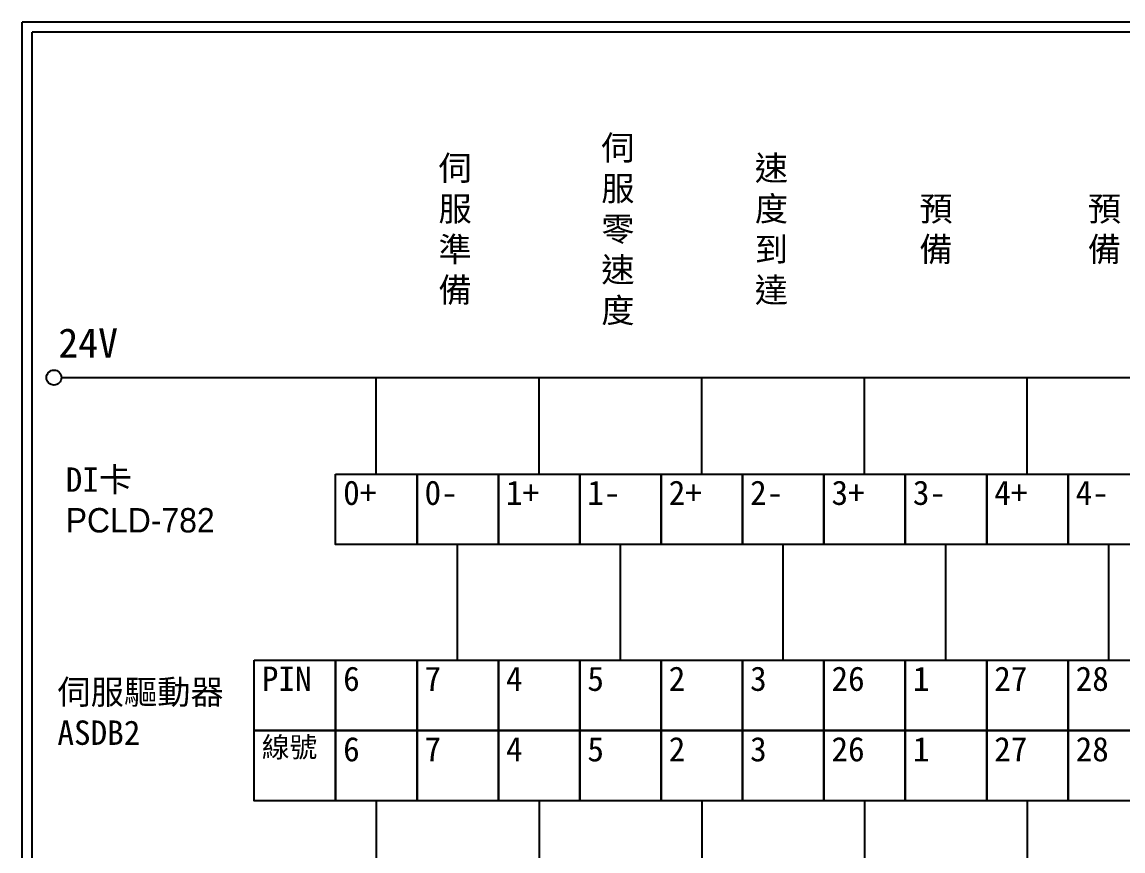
# Model space of a CAD drawing. Extents: x 627 to 914, y 3 to 207.
# Drawn here: x 627.2 to 762.6, y 105 to 207 of the extents above; entities that cross this region are included whole.
import ezdxf

# ---------------------------------------------------------------- set-up
doc = ezdxf.new("R2010")
doc.units = 0
doc.layers.get('0').update_dxf_attribs({"linetype": 'CONTINUOUS'})
doc.layers.add('圖框層', color=7, linetype='CONTINUOUS')
doc.layers.add('標尺寸層', color=3, linetype='CONTINUOUS')
doc.styles.add('CNS', font='romanc.shx', dxfattribs={"bigfont": 'chineset.shx'})
doc.styles.add('STSL', font='kaiu.ttf')

msp = doc.modelspace()

# ---------------------------------------------------------------- linework, layer by layer
for points in [[(665.77, 151.36), (675.78, 151.36), (675.78, 142.69), (665.77, 142.69)], [(675.78, 151.36), (685.79, 151.36), (685.79, 142.69), (675.78, 142.69)], [(685.79, 151.36), (695.8, 151.36), (695.8, 142.69), (685.79, 142.69)], [(695.8, 151.36), (705.81, 151.36), (705.81, 142.69), (695.8, 142.69)], [(705.81, 151.36), (715.82, 151.36), (715.82, 142.69), (705.81, 142.69)], [(715.82, 151.36), (725.83, 151.36), (725.83, 142.69), (715.82, 142.69)], [(725.83, 151.36), (735.84, 151.36), (735.84, 142.69), (725.83, 142.69)], [(735.84, 151.36), (745.85, 151.36), (745.85, 142.69), (735.84, 142.69)], [(745.85, 151.36), (755.86, 151.36), (755.86, 142.69), (745.85, 142.69)], [(755.86, 151.36), (765.87, 151.36), (765.87, 142.69), (755.86, 142.69)], [(655.76, 128.48), (665.77, 128.48), (665.77, 119.81), (655.76, 119.81)], [(665.77, 128.48), (675.78, 128.48), (675.78, 119.81), (665.77, 119.81)], [(675.78, 128.48), (685.79, 128.48), (685.79, 119.81), (675.78, 119.81)], [(685.79, 128.48), (695.8, 128.48), (695.8, 119.81), (685.79, 119.81)], [(695.8, 128.48), (705.81, 128.48), (705.81, 119.81), (695.8, 119.81)], [(705.81, 128.48), (715.82, 128.48), (715.82, 119.81), (705.81, 119.81)], [(715.82, 128.48), (725.83, 128.48), (725.83, 119.81), (715.82, 119.81)], [(725.83, 128.48), (735.84, 128.48), (735.84, 119.81), (725.83, 119.81)], [(735.84, 128.48), (745.85, 128.48), (745.85, 119.81), (735.84, 119.81)], [(745.85, 128.48), (755.86, 128.48), (755.86, 119.81), (745.85, 119.81)], [(755.86, 128.48), (765.87, 128.48), (765.87, 119.81), (755.86, 119.81)], [(655.76, 119.81), (665.77, 119.81), (665.77, 111.15), (655.76, 111.15)], [(665.77, 119.81), (675.78, 119.81), (675.78, 111.15), (665.77, 111.15)], [(675.78, 119.81), (685.79, 119.81), (685.79, 111.15), (675.78, 111.15)], [(685.79, 119.81), (695.8, 119.81), (695.8, 111.15), (685.79, 111.15)], [(695.8, 119.81), (705.81, 119.81), (705.81, 111.15), (695.8, 111.15)], [(705.81, 119.81), (715.82, 119.81), (715.82, 111.15), (705.81, 111.15)], [(715.82, 119.81), (725.83, 119.81), (725.83, 111.15), (715.82, 111.15)], [(725.83, 119.81), (735.84, 119.81), (735.84, 111.15), (725.83, 111.15)], [(735.84, 119.81), (745.85, 119.81), (745.85, 111.15), (735.84, 111.15)], [(745.85, 119.81), (755.86, 119.81), (755.86, 111.15), (745.85, 111.15)], [(755.86, 119.81), (765.87, 119.81), (765.87, 111.15), (755.86, 111.15)]]:
    msp.add_lwpolyline(points, close=True)
at = {"layer": '圖框層', "color": 7}
for p, q in [((914.2, 206.97), (627.2, 206.97)), ((627.2, 3), (627.2, 206.97)), ((912.95, 205.72), (628.45, 205.72)), ((628.45, 4.25), (628.45, 205.72))]:
    msp.add_line(p, q, dxfattribs=at)
at = {"layer": '標尺寸層', "color": 7}
msp.add_line((632.04, 163.23), (909.63, 163.23), dxfattribs=at)
at = {"layer": '標尺寸層'}
for p, q in [((670.77, 151.36), (670.77, 163.23)), ((690.79, 151.36), (690.79, 163.23)), ((710.81, 151.36), (710.81, 163.23)), ((730.83, 151.36), (730.83, 163.23)), ((750.85, 151.36), (750.85, 163.23)), ((680.78, 128.48), (680.78, 142.69)), ((700.8, 128.48), (700.8, 142.69)), ((720.82, 128.48), (720.82, 142.69)), ((740.84, 128.48), (740.84, 142.69)), ((760.86, 128.48), (760.86, 142.69)), ((670.77, 111.15), (670.77, 65.97)), ((690.79, 111.15), (690.79, 65.97)), ((710.81, 111.15), (710.81, 65.97)), ((730.83, 111.15), (730.83, 65.97)), ((750.85, 111.15), (750.85, 65.97))]:
    msp.add_line(p, q, dxfattribs=at)
at = {"layer": '標尺寸層', "color": 7}
msp.add_circle((631.12, 163.23), 0.92, dxfattribs=at)

# ---------------------------------------------------------------- texts
at = {"attachment_point": 1}
for s, insert, char_height, width in [('DI{\\fPMingLiU|b0|i0|c136|p18;卡\\PPCLD-782}', (632.57, 152.17), 3, 27.1332), ('0+', (666.7, 150.56), 3, 8.2913), ('0-', (676.71, 150.56), 3, 8.2913), ('1+', (686.72, 150.56), 3, 8.2913), ('1-', (696.73, 150.56), 3, 8.2913), ('2+', (706.74, 150.56), 3, 8.2913), ('2-', (716.75, 150.56), 3, 8.2913), ('3+', (726.76, 150.56), 3, 8.2913), ('3-', (736.77, 150.56), 3, 8.2913), ('4+', (746.78, 150.56), 3, 8.2913), ('4-', (756.79, 150.56), 3, 8.2913), ('PIN', (656.69, 127.68), 3, 8.2913), ('6', (666.7, 127.68), 3, 8.2913), ('7', (676.71, 127.68), 3, 8.2913), ('4', (686.72, 127.68), 3, 8.2913), ('5', (696.73, 127.68), 3, 8.2913), ('2', (706.74, 127.68), 3, 8.2913), ('3', (716.75, 127.68), 3, 8.2913), ('26', (726.76, 127.68), 3, 8.2913), ('1', (736.77, 127.68), 3, 8.2913), ('27', (746.78, 127.68), 3, 8.2913), ('28', (756.79, 127.68), 3, 8.2913), ('{\\fPMingLiU|b0|i0|c136|p18;伺服驅動器}\\PASDB2', (631.55, 126.04), 3, 27.1332), ('{\\fPMingLiU|b0|i0|c136|p18;線號}', (656.69, 119.01), 2.5, 8.2913), ('6', (666.7, 119.01), 3, 8.2913), ('7', (676.71, 119.01), 3, 8.2913), ('4', (686.72, 119.01), 3, 8.2913), ('5', (696.73, 119.01), 3, 8.2913), ('2', (706.74, 119.01), 3, 8.2913), ('3', (716.75, 119.01), 3, 8.2913), ('26', (726.76, 119.01), 3, 8.2913), ('1', (736.77, 119.01), 3, 8.2913), ('27', (746.78, 119.01), 3, 8.2913), ('28', (756.79, 119.01), 3, 8.2913)]:
    msp.add_mtext(s, dxfattribs=dict(at, insert=insert, char_height=char_height, width=width))
at = {"layer": '圖框層', "color": 4, "style": 'STSL'}
msp.add_text('24V', height=3.6, dxfattribs=at).set_placement((631.66, 165.69))
at = {"layer": '標尺寸層', "color": 7, "char_height": 3, "width": 1.8888, "attachment_point": 5, "style": 'CNS'}
for s, insert in [('{\\fDFKai-SB|b0|i0|c136|p65;伺服零速度}', (700.49, 181.33)), ('{\\fDFKai-SB|b0|i0|c136|p65;伺服準備}', (680.47, 181.33)), ('{\\fDFKai-SB|b0|i0|c136|p65;速度到達}', (719.37, 181.33)), ('{\\fDFKai-SB|b0|i0|c136|p65;預備}', (739.62, 181.33)), ('{\\fDFKai-SB|b0|i0|c136|p65;預備}', (760.34, 181.33))]:
    msp.add_mtext(s, dxfattribs=dict(at, insert=insert))

doc.saveas('drawing.dxf')
